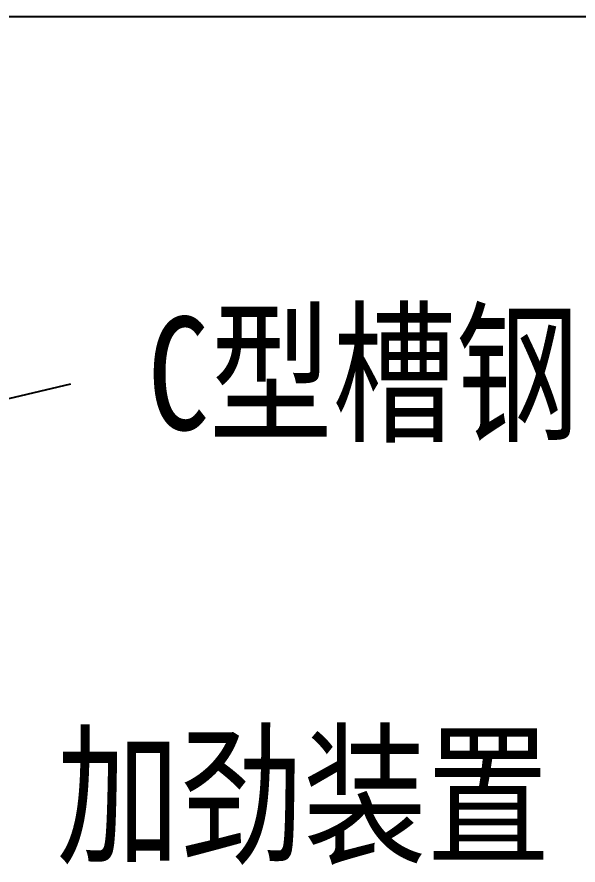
# Model space of a CAD drawing. Extents: x 1169373 to 1354985, y 649019 to 904199.
# Drawn here: x 1280072 to 1281318, y 806938 to 808821 of the extents above; entities that cross this region are included whole.
import ezdxf

# ---------------------------------------------------------------- set-up
doc = ezdxf.new("R2010")
doc.units = 0
doc.header["$LTSCALE"] = 1000
doc.header["$MEASUREMENT"] = 0
doc.layers.add('bz', color=2, linetype='Continuous')
doc.styles.get("Standard").update_dxf_attribs({"font": 'gbenor.shx', "bigfont": 'gbcbig.shx'})
doc.dimstyles.get("Standard").update_dxf_attribs({"dimscale": 100, "dimtxt": 3.5, "dimasz": 1, "dimexe": 2.5, "dimexo": 3, "dimgap": 1.5, "dimtad": 1, "dimdec": 0, "dimzin": 0, "dimdsep": 46, "dimtxsty": 'Standard', "dimblk": 'ARCHTICK', "dimcen": 0.09, "dimadec": 0, "dimazin": 0, "dimtfac": 1, "dimtdec": 0, "dimtix": 1, "dimtmove": 2, "dimatfit": 3, "dimfxl": 1, "dimtolj": 1, "dimtzin": 0, "dimarcsym": 0})

# ---------------------------------------------------------------- blocks, each defined once
blk = doc.blocks.new('gfhhrryyfd')
at = {"layer": 'bz'}
blk.add_line((3696128.4, -1740810), (3686300.1, -1740810), dxfattribs=at)
at = {"char_height": 250.906, "attachment_point": 1}
for s, insert in [('{\\fSimSun|b0|i0|c134|p2;\\W0.8;C型槽钢}', (3694469.5, -1741475.7)), ('{\\fSimSun|b0|i0|c134|p2;\\W0.8;\\C7;加劲装置}', (3694267.7, -1742412.9))]:
    blk.add_mtext(s, dxfattribs=dict(at, insert=insert))
blk.add_leader([(3693504.3, -1741813), (3694299.3, -1741624.3)], dimstyle='Standard', override={"dimgap": 20, "dimtad": 0})

msp = doc.modelspace()

# ---------------------------------------------------------------- block references
at = {"lineweight": -3, "xscale": 0.9999959487468004, "yscale": 0.999995949678123, "zscale": 0.9999959495959999}
msp.add_blockref('gfhhrryyfd', (-2414092.3, 2549623.7), dxfattribs=at)

doc.saveas('drawing.dxf')
